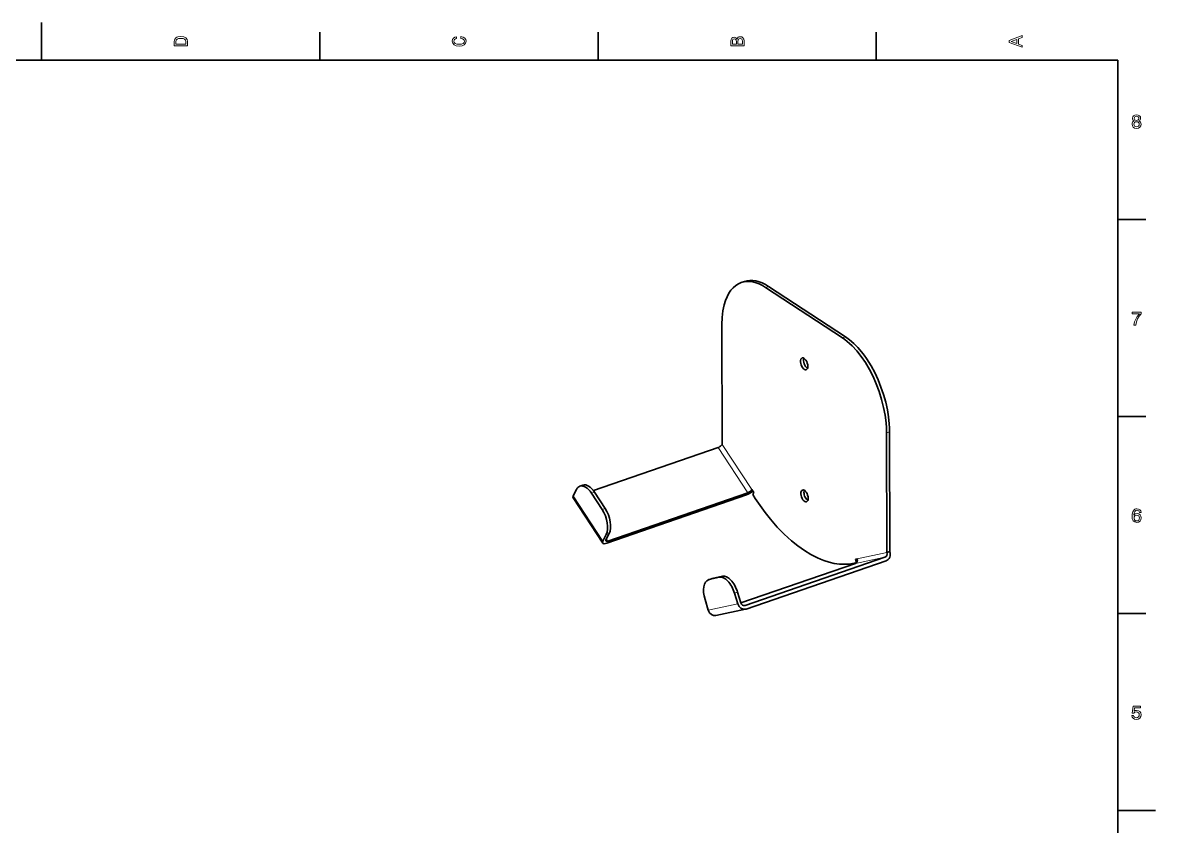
# Model space of a CAD drawing. Extents: x 0 to 594, y 0 to 420.
# Drawn here: x 292 to 594, y 205.8 to 420 of the extents above; entities that cross this region are included whole.
import ezdxf

# ---------------------------------------------------------------- set-up
doc = ezdxf.new("R2010")
doc.units = 0

msp = doc.modelspace()

# ---------------------------------------------------------------- linework, layer by layer
at = {"color": 7, "lineweight": 35, "ltscale": 0.25}
for p, q in [((297, 410), (297, 420)), ((584, 210), (594, 210))]:
    msp.add_line(p, q, dxfattribs=at)
at = {"color": 7, "lineweight": 35, "ltscale": 0.1875}
for p, q in [((371.200012, 410), (371.200012, 417.5)), ((445.399994, 410), (445.399994, 417.5)), ((519.599976, 410), (519.599976, 417.5)), ((584, 367.5), (591.5, 367.5)), ((584, 315), (591.5, 315)), ((584, 262.5), (591.5, 262.5))]:
    msp.add_line(p, q, dxfattribs=at)
at = {"color": 7, "lineweight": 35}
for p, q in [((584, 410), (10, 410)), ((584, 10), (584, 410)), ((490.091919, 349.427124), (510.581177, 335.982147)), ((490.902649, 349.70697), (511.391907, 336.262024)), ((478.512909, 307.594971), (478.429657, 339.513245)), ((522.335266, 310.702637), (522.418518, 278.784363)), ((523.145996, 310.982483), (523.229248, 279.064209)), ((444.171417, 295.270691), (477.411438, 306.745239)), ((485.03598, 294.140381), (447.742157, 281.266479)), ((448.032867, 281.836365), (485.326721, 294.710266)), ((483.504944, 265.345032), (514.022949, 275.879944)), ((484.608612, 264.676544), (521.902466, 277.550476)), ((522.197144, 276.596436), (484.90332, 263.722534))]:
    msp.add_line(p, q, dxfattribs=at)
at = {"color": 7, "lineweight": 35, "ltscale": 0.021442}
for p, q in [((484.423828, 351.015869), (483.613098, 350.736023)), ((441.379059, 296.734436), (440.568329, 296.454559)), ((523.229248, 279.064209), (522.418518, 278.784363)), ((475.636993, 271.804688), (474.826263, 271.524841))]:
    msp.add_line(p, q, dxfattribs=at)
at = {"color": 7, "lineweight": 13, "ltscale": 0.021442}
for p, q in [((490.902649, 349.70697), (490.091919, 349.427124)), ((511.391907, 336.262024), (510.581177, 335.982147)), ((523.145996, 310.982483), (522.335266, 310.702637)), ((443.653229, 294.577606), (444.463959, 294.857483)), ((446.487213, 290.268555), (447.297943, 290.548462)), ((481.80838, 267.932922), (482.61911, 268.212799))]:
    msp.add_line(p, q, dxfattribs=at)
at = {"color": 7, "lineweight": 13, "ltscale": 0.360115}
msp.add_line((485.326721, 294.710266), (477.411438, 306.745239), dxfattribs=at)
at = {"color": 7, "lineweight": 13, "ltscale": 0.360114}
for p, q in [((486.428162, 295.560028), (478.512909, 307.594971)), ((446.702118, 281.846497), (438.786865, 293.88147))]:
    msp.add_line(p, q, dxfattribs=at)
at = {"color": 7, "lineweight": 35, "ltscale": 0.360114}
msp.add_line((446.652588, 281.307251), (438.737335, 293.342224), dxfattribs=at)
at = {"color": 7, "lineweight": 35, "ltscale": 0.047981}
for p, q in [((439.658997, 295.591125), (438.786865, 293.88147)), ((447.574249, 283.556152), (446.702118, 281.846497))]:
    msp.add_line(p, q, dxfattribs=at)
at = {"color": 7, "lineweight": 35, "ltscale": 0.128936}
for p, q in [((443.653229, 294.577606), (446.487213, 290.268555)), ((447.297943, 290.548462), (444.463959, 294.857483))]:
    msp.add_line(p, q, dxfattribs=at)
at = {"color": 7, "lineweight": 35, "ltscale": 0.023118}
msp.add_line((486.936279, 294.787415), (486.428162, 295.560028), dxfattribs=at)
at = {"color": 7, "lineweight": 35, "ltscale": 0.015994}
msp.add_line((486.645569, 294.217529), (486.936279, 294.787415), dxfattribs=at)
at = {"color": 7, "lineweight": 35, "ltscale": 0.030527}
msp.add_line((487.316559, 293.197327), (486.645569, 294.217529), dxfattribs=at)
at = {"color": 7, "lineweight": 35, "ltscale": 0.047982}
msp.add_line((447.512848, 282.126373), (448.38501, 283.836029), dxfattribs=at)
at = {"color": 7, "lineweight": 13, "ltscale": 0.021443}
for p, q in [((447.574249, 283.556152), (448.38501, 283.836029)), ((474.984558, 271.568756), (475.795319, 271.848633)), ((477.805756, 272.16687), (478.616516, 272.446747))]:
    msp.add_line(p, q, dxfattribs=at)
at = {"color": 7, "lineweight": 13, "ltscale": 0.017115}
msp.add_line((448.032867, 281.836365), (447.656677, 282.408325), dxfattribs=at)
at = {"color": 7, "lineweight": 13, "ltscale": 0.201366}
for p, q in [((522.418518, 278.784363), (514.539001, 277.113831)), ((521.902466, 277.550476), (514.022949, 275.879944))]:
    msp.add_line(p, q, dxfattribs=at)
at = {"color": 7, "lineweight": 35, "ltscale": 0.016267}
msp.add_line((514.296448, 276.045898), (513.659912, 275.91095), dxfattribs=at)
at = {"color": 7, "lineweight": 35, "ltscale": 0.012928}
msp.add_line((514.539001, 277.113831), (514.033142, 277.006592), dxfattribs=at)
at = {"color": 7, "lineweight": 35, "ltscale": 0.024479}
msp.add_line((514.033142, 277.006592), (514.322144, 276.071045), dxfattribs=at)
at = {"color": 7, "lineweight": 35, "ltscale": 0.072098}
for p, q in [((474.984558, 271.568756), (477.805756, 272.16687)), ((478.616516, 272.446747), (475.795319, 271.848633))]:
    msp.add_line(p, q, dxfattribs=at)
at = {"color": 7, "lineweight": 35, "ltscale": 0.074887}
msp.add_line((473.928864, 266.26239), (474.812958, 263.40033), dxfattribs=at)
at = {"color": 7, "lineweight": 35, "ltscale": 0.074888}
for p, q in [((481.80838, 267.932922), (482.692444, 265.070831)), ((483.503174, 265.350708), (482.61911, 268.212799))]:
    msp.add_line(p, q, dxfattribs=at)
at = {"color": 7, "lineweight": 13, "ltscale": 0.201365}
msp.add_line((482.692444, 265.070831), (474.812958, 263.40033), dxfattribs=at)
at = {"color": 7, "lineweight": 35, "ltscale": 0.201366}
msp.add_line((484.72876, 263.674072), (476.849274, 262.00354), dxfattribs=at)
at = {"color": 7, "lineweight": 13, "ltscale": 0.00452}
msp.add_line((484.608612, 264.676544), (484.431763, 264.639038), dxfattribs=at)
at = {"color": 7, "lineweight": 13}
for points in [[(332.433228, 414.994965), (332.433228, 413.829987), (335.933228, 413.829987), (335.933228, 414.994965), (335.822266, 415.544678), (335.484375, 415.953186), (334.934662, 416.205353), (334.183228, 416.296112), (333.416656, 416.215424), (333.114075, 416.114563), (332.871979, 415.973358), (332.544189, 415.56485), (332.463501, 415.297546)], [(332.851807, 414.959656), (332.92746, 415.342957), (333.159454, 415.605194), (333.572998, 415.761536), (334.183228, 415.811951), (334.773285, 415.7565), (335.186829, 415.600159), (335.43396, 415.332855), (335.514648, 414.959656), (335.514648, 414.299011), (332.851807, 414.299011)], [(408.832062, 415.817017), (409.255676, 415.716156), (409.558289, 415.549713), (409.744873, 415.317719), (409.805389, 415.04541), (409.71463, 414.71759), (409.442291, 414.460388), (408.998474, 414.28891), (408.383209, 414.233429), (407.77298, 414.28891), (407.324127, 414.455353), (407.051788, 414.712555), (406.955963, 415.04541), (407.006409, 415.287476), (407.147614, 415.494232), (407.374573, 415.65564), (407.687256, 415.766571), (407.687256, 416.245697), (407.20813, 416.094391), (406.845032, 415.832153), (406.618073, 415.47406), (406.537384, 415.04541), (406.663483, 414.510803), (407.016479, 414.102325), (407.596466, 413.840057), (408.383209, 413.749298), (409.169952, 413.840057), (409.749939, 414.102325), (410.108002, 414.510803), (410.229034, 415.04541), (410.133209, 415.514404), (409.865906, 415.89267), (409.427155, 416.159943), (408.832062, 416.301147)], [(482.442017, 415.630402), (482.149506, 415.983429), (481.95282, 416.074219), (481.710754, 416.104462), (481.332489, 416.03891), (481.060181, 415.842224), (480.893738, 415.524506), (480.833221, 415.080688), (480.833221, 413.835022), (484.333221, 413.835022), (484.333221, 415.151306), (484.262604, 415.620331), (484.055847, 415.968292), (483.728027, 416.18515), (483.284241, 416.260803), (482.986694, 416.215424), (482.739563, 416.094391), (482.558014, 415.897705)], [(482.285675, 414.984863), (482.285675, 414.299011), (481.251801, 414.299011), (481.251801, 415.025208), (481.282074, 415.297546), (481.372833, 415.489197), (481.529175, 415.605194), (481.761169, 415.645538), (481.993164, 415.600159), (482.154541, 415.479126), (482.255402, 415.272339)], [(483.914642, 415.095825), (483.914642, 414.299011), (482.70929, 414.299011), (482.70929, 415.050446), (482.744598, 415.368164), (482.850525, 415.595093), (483.032074, 415.731262), (483.294312, 415.776672), (483.571686, 415.731262), (483.763336, 415.605194), (483.879333, 415.393372)], [(558.533203, 413.466858), (558.533203, 413.930847), (557.504395, 414.299011), (557.504395, 415.695984), (558.533203, 416.064117), (558.533203, 416.538177), (555.028137, 415.257202), (555.028137, 414.742798)], [(557.075684, 414.460388), (555.532471, 415), (557.075684, 415.539642)], [(588.374634, 393.802948), (588.117432, 393.661743), (587.940918, 393.465057), (587.829956, 393.217926), (587.794678, 392.92038), (587.875366, 392.471527), (588.107361, 392.123566), (588.485596, 391.901642), (589, 391.815918), (589.509399, 391.901642), (589.887634, 392.123566), (590.119629, 392.471527), (590.205322, 392.92038), (590.164978, 393.217926), (590.059082, 393.465057), (589.877502, 393.661743), (589.625366, 393.802948), (589.827087, 393.923981), (589.968323, 394.090424), (590.054016, 394.292145), (590.08429, 394.539246), (590.003601, 394.897339), (589.791809, 395.184784), (589.448853, 395.371399), (589, 395.441986), (588.546143, 395.371399), (588.203186, 395.184784), (587.986328, 394.897339), (587.910645, 394.539246), (587.935913, 394.292145), (588.021606, 394.090424)], [(588.278809, 392.930481), (588.324219, 393.197754), (588.470459, 393.399475), (588.697388, 393.530609), (589, 393.575989), (589.297546, 393.530609), (589.524475, 393.399475), (589.670776, 393.197754), (589.721191, 392.930481), (589.670776, 392.643005), (589.524475, 392.426147), (589.297546, 392.284943), (589, 392.239532), (588.697388, 392.284943), (588.470459, 392.426147), (588.324219, 392.643005)], [(588.389771, 394.498901), (588.430115, 394.720825), (588.551147, 394.892273), (588.742798, 394.998199), (589, 395.038544), (589.252197, 394.998199), (589.443787, 394.892273), (589.564819, 394.720825), (589.610229, 394.498901), (589.564819, 394.271973), (589.443787, 394.095459), (589.252197, 393.979462), (589, 393.944153), (588.742798, 393.984497), (588.551147, 394.095459), (588.430115, 394.271973)], [(588.299011, 339.416779), (588.80835, 339.416779), (588.974792, 340.248901), (589.267273, 341.025574), (589.680847, 341.746735), (590.220459, 342.422546), (590.220459, 342.841125), (587.819885, 342.841125), (587.819885, 342.382202), (589.736328, 342.382202), (589.18158, 341.701355), (588.763, 340.990265), (588.470459, 340.233795)], [(590.210388, 289.473694), (590.114563, 289.882202), (589.892639, 290.184784), (589.549744, 290.376434), (589.105896, 290.441986), (588.80835, 290.406677), (588.551147, 290.310883), (588.324219, 290.154541), (588.132568, 289.932617), (587.981262, 289.655243), (587.8703, 289.317352), (587.799744, 288.918945), (587.779541, 288.470093), (587.860229, 287.753967), (588.107361, 287.234497), (588.505798, 286.921814), (589.050415, 286.815918), (589.539612, 286.906677), (589.912842, 287.143738), (590.154907, 287.516937), (590.240662, 287.990997), (590.154907, 288.470093), (589.922913, 288.838257), (589.564819, 289.070251), (589.121033, 289.15094), (588.641907, 289.050049), (588.283875, 288.762604), (588.359497, 289.317352), (588.520874, 289.715759), (588.768005, 289.952789), (589.110962, 290.033508), (589.363098, 289.993134), (589.554749, 289.887238), (589.680847, 289.710724), (589.746399, 289.473694)], [(589.751465, 287.985931), (589.695984, 287.668213), (589.554749, 287.426147), (589.32782, 287.264771), (589.04541, 287.214325), (588.747864, 287.264771), (588.520874, 287.421112), (588.374634, 287.663177), (588.329285, 287.980896), (588.3797, 288.293579), (588.520874, 288.530609), (588.752869, 288.681915), (589.065552, 288.737396), (589.337891, 288.681915), (589.554749, 288.535645), (589.695984, 288.298615)], [(587.749268, 235.32962), (587.860229, 234.916077), (588.107361, 234.593307), (588.470459, 234.391571), (588.934448, 234.315933), (589.443787, 234.406708), (589.842224, 234.653824), (590.09436, 235.047195), (590.190186, 235.551514), (590.104492, 236.020538), (589.862427, 236.388702), (589.484131, 236.625732), (588.994934, 236.711456), (588.616699, 236.65094), (588.324219, 236.484512), (588.465454, 237.427597), (589.998535, 237.427597), (589.998535, 237.841141), (588.127502, 237.841141), (587.850159, 235.985245), (588.253601, 235.985245), (588.546143, 236.222275), (588.919312, 236.307999), (589.242065, 236.252533), (589.489197, 236.091141), (589.645569, 235.844025), (589.700989, 235.526306), (589.645569, 235.208588), (589.484131, 234.961456), (589.237061, 234.805115), (588.919312, 234.749649), (588.652039, 234.784943), (588.445251, 234.90094), (588.293945, 235.082504), (588.218323, 235.32962)]]:
    msp.add_lwpolyline(points, close=True, dxfattribs=at)
at = {"color": 7, "lineweight": 35}
for points in [[(478.429657, 339.513245), (478.494934, 341.394501), (478.700287, 343.160706), (478.854828, 343.993896), (479.043365, 344.790436), (479.388672, 345.911255), (479.806793, 346.936707), (480.294922, 347.859772), (480.84967, 348.674316), (481.459137, 349.366821), (482.125854, 349.943695), (482.845428, 350.401093), (483.613098, 350.735992)], [(510.581177, 335.982147), (511.211121, 335.543396), (511.839386, 335.055054), (512.488464, 334.49646), (513.131653, 333.887512), (514.369324, 332.553345), (515.561829, 331.048523), (516.694946, 329.391296), (517.755066, 327.601624), (518.729675, 325.700684), (519.606873, 323.711731), (520.376038, 321.65863), (521.027954, 319.566193), (521.554565, 317.459534), (521.949463, 315.364044), (522.207764, 313.306213), (522.301697, 311.987854), (522.335266, 310.702637)], [(511.391907, 336.262024), (512.49762, 335.45813), (513.586182, 334.511475), (514.648376, 333.433258), (515.675659, 332.235413), (516.334106, 331.380615), (516.971619, 330.482178), (517.592041, 329.534668), (518.187378, 328.549988), (519.168884, 326.738464), (520.059204, 324.842041), (520.850464, 322.880127), (521.535278, 320.872131), (522.106873, 318.837677), (522.559021, 316.796417), (522.867554, 314.908661), (523.059692, 313.102539), (523.122986, 312.03299), (523.145996, 310.982483)], [(513.659912, 275.91095), (512.392822, 275.710999), (511.089661, 275.640625), (509.754395, 275.700043), (508.390991, 275.88913), (507.00354, 276.207336), (505.596222, 276.653625), (504.744049, 276.982361), (503.887207, 277.356384), (502.163116, 278.238556), (500.431396, 279.296387), (498.699585, 280.525208), (496.975159, 281.919769), (496.023041, 282.763947), (495.076782, 283.656311), (493.206879, 285.58075), (491.375366, 287.682831), (489.98764, 289.428314), (488.633026, 291.268799), (487.316559, 293.197327)]]:
    msp.add_lwpolyline(points, dxfattribs=at)
for centre, major_axis, ratio, start_param, end_param in [((490.229065, 331.362335), (6.593323, -19.381409), 0.508537, 2.5635732176, 3.1438886848), ((491.036102, 331.662048), (6.590576, -19.361282), 0.508763, 2.5631860345, 3.1437947159), ((500.372131, 329.0672), (-0.538391, 1.559685), 0.514181, 6.2831744879, 9.4247671415), ((500.372131, 329.0672), (-0.538391, 1.559685), 0.514181, 4.1250618173, 6.2831744879), ((501.182861, 329.347046), (-0.538391, 1.559685), 0.514181, 0.5299274925, 2.6116652885), ((500.372131, 329.0672), (-0.538391, 1.559685), 0.514181, 3.1415818344, 4.1250618173), ((477.702179, 307.315125), (0.83551, 0.5495), 0.380667, 4.1227706541, 5.6935669809), ((442.199646, 291.728149), (-1.631531, 4.726318), 0.514181, 6.2830955419, 6.7430556955), ((442.199646, 291.728149), (-1.631531, 4.726318), 0.514181, 5.1722593687, 6.2830955419), ((443.010376, 292.008026), (-1.631531, 4.726318), 0.514181, 5.1722593687, 6.2830955419), ((440.408325, 294.441223), (1.671021, 1.098991), 0.380667, 2.5519743273, 3.1415962987), ((485.617432, 295.280151), (1.671021, 1.098991), 0.380667, 4.1227706541, 5.140965413), ((485.617432, 295.280151), (0.83551, 0.5495), 0.380667, 4.1227706541, 5.6935669809), ((500.463928, 293.87381), (-0.538391, 1.559685), 0.514181, 6.2831744879, 9.4247671415), ((500.463928, 293.87381), (-0.538391, 1.559685), 0.514181, 4.1250618173, 6.2831744879), ((501.274658, 294.153687), (0.538391, -1.559685), 0.514181, 3.6715201461, 4.1250618173), ((501.274658, 294.153687), (0.538391, -1.559685), 0.514181, 4.1250618173, 5.7532579421), ((500.463928, 293.87381), (-0.538391, 1.559685), 0.514181, 3.1415818344, 4.1250618173), ((445.03363, 287.419128), (-1.631531, 4.726318), 0.514181, 3.601463042, 5.1722593687), ((445.84436, 287.699005), (-1.631531, 4.726318), 0.514181, 3.601463042, 5.1722593687), ((448.323578, 282.40625), (1.671021, 1.098991), 0.380667, 2.5519743273, 3.1415962987), ((448.323578, 282.40625), (1.671021, 1.098991), 0.380667, 3.1415962987, 4.1227706541), ((448.323578, 282.40625), (0.83551, 0.5495), 0.380667, 2.5519743273, 3.1416331727), ((448.323578, 282.40625), (0.83551, 0.5495), 0.380667, 3.1416331727, 4.1227706541), ((521.607788, 278.504486), (-0.207397, 0.978256), 0.855941, 3.2474263067, 4.8182226335), ((521.607788, 278.504486), (-0.414795, 1.956512), 0.855941, 3.2474263067, 4.8182226335), ((513.728271, 276.833984), (-0.207397, 0.978256), 0.855941, 3.2474263067, 4.8182226335), ((477.268768, 267.078491), (-1.631531, 4.726318), 0.514181, 6.2194569196, 6.2832824596), ((479.279236, 267.396729), (-1.631531, 4.726318), 0.514181, 4.6486605928, 6.2194569196), ((480.089966, 267.676575), (-1.631531, 4.726318), 0.514181, 4.6486605928, 6.2194569196), ((476.458038, 266.798584), (-1.631531, 4.726318), 0.514181, 0.0000971524, 1.5070679393), ((476.458038, 266.798584), (-1.631531, 4.726318), 0.514181, 6.2194569196, 6.2832824596), ((476.434418, 263.960022), (-0.414795, 1.956512), 0.855941, 1.6766299799, 3.1416171263), ((484.313934, 265.630554), (-0.414795, 1.956512), 0.855941, 1.6766299799, 3.1416171263), ((484.313934, 265.630554), (-0.207397, 0.978256), 0.855941, 1.6766299799, 3.1416171263), ((484.313934, 265.630554), (-0.207397, 0.978256), 0.855941, 3.1416171263, 3.2474263067), ((484.313934, 265.630554), (-0.414795, 1.956512), 0.855941, 3.1416171263, 3.2474263067)]:
    msp.add_ellipse(centre, major_axis=major_axis, ratio=ratio, start_param=start_param, end_param=end_param, dxfattribs=at)

doc.saveas('drawing.dxf')
